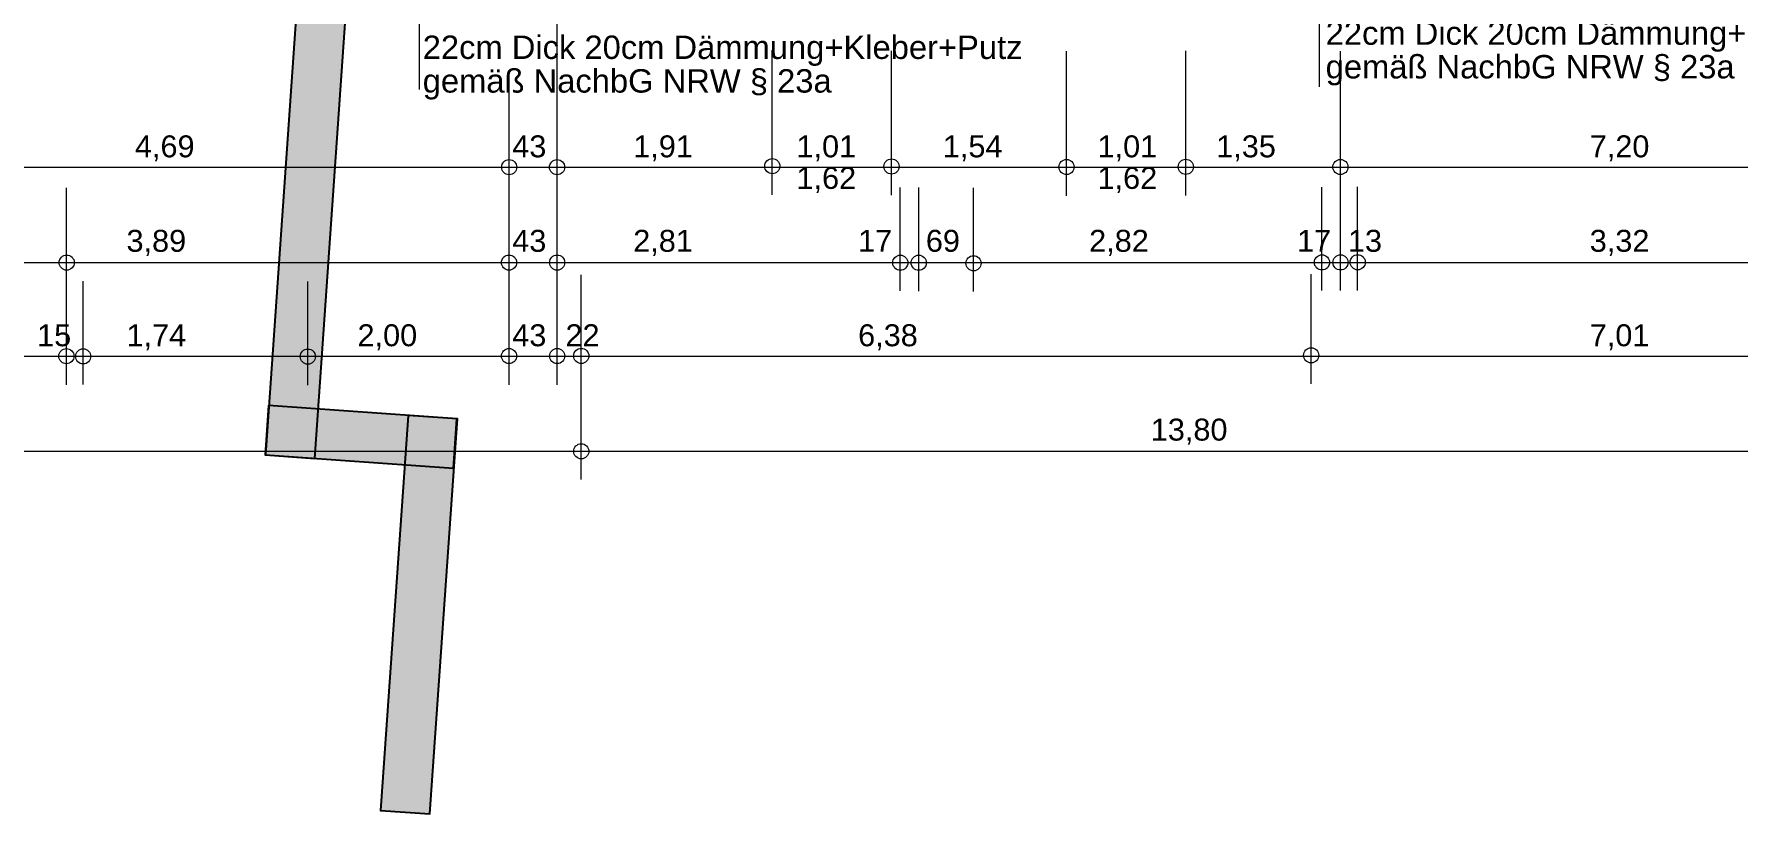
# Model space of a CAD drawing. Header units: millimetres. Extents: x 1002 to 41669, y -151 to 29737.
# Drawn here: x 11579 to 26367, y -151 to 6619 of the extents above; entities that cross this region are included whole.
import ezdxf

# ---------------------------------------------------------------- set-up
doc = ezdxf.new("R2010")
doc.units = ezdxf.units.MM
doc.header["$LTSCALE"] = 50
for name, color, linetype in [('02_Grundstuecksgrenze', 8, 'Continuous'), ('05_Linien_stark', 7, 'Continuous'), ('07_Bemassung', 6, 'Continuous'), ('10_Text', 7, 'Continuous')]:
    doc.layers.add(name, color=color, linetype=linetype)
doc.styles.add('PLAN', font='arial.ttf')

msp = doc.modelspace()

# ---------------------------------------------------------------- hatches: boundary and pattern name
at = {"layer": '02_Grundstuecksgrenze'}
for points in [[(13923, 7786), (13586, 2965), (14015, 2935), (14352, 7756)], [(15249, 3279), (13614, 3394), (13584, 2965), (15219, 2850)], [(14825, 3308), (14585, -121), (15014, -151), (15254, 3278)]]:
    msp.add_hatch(color=7, dxfattribs=at).paths.add_polyline_path(points)

# ---------------------------------------------------------------- linework, layer by layer
for points in [[(13923, 7786), (13586, 2965), (14015, 2935), (14352, 7756)], [(15249, 3279), (13614, 3394), (13584, 2965), (15219, 2850)], [(14825, 3308), (14585, -121), (15014, -151), (15254, 3278)]]:
    msp.add_lwpolyline(points, close=True, dxfattribs=at)
at = {"layer": '05_Linien_stark', "lineweight": 15}
for p, q in [((22735, 6160), (22735, 8477)), ((14925, 6139), (14925, 7579)), ((17985, 5223), (17985, 6478)), ((19020, 5221), (19020, 6475)), ((20541, 5216), (20541, 6470)), ((21576, 5218), (21576, 6473)), ((22917, 5216), (22917, 6471)), ((15702, 5218), (15702, 6117)), ((15702, 5218), (15702, 6117)), ((11860, 4385), (11860, 5284)), ((15702, 4385), (15702, 5285)), ((19097, 4389), (19097, 5288)), ((19097, 4389), (19097, 5288)), ((19097, 4389), (19097, 5288)), ((19097, 4389), (19097, 5288)), ((19257, 4388), (19257, 5288)), ((19257, 4388), (19257, 5288)), ((19257, 4388), (19257, 5288)), ((19257, 4388), (19257, 5288)), ((19733, 4383), (19733, 5283)), ((19733, 4383), (19733, 5283)), ((19733, 4383), (19733, 5283)), ((19733, 4383), (19733, 5283)), ((22757, 4392), (22757, 5291)), ((22757, 4392), (22757, 5291)), ((22757, 4392), (22757, 5291)), ((22757, 4392), (22757, 5291)), ((22917, 4392), (22917, 5291)), ((22917, 4392), (22917, 5291)), ((22917, 4392), (22917, 5291)), ((22917, 4392), (22917, 5291)), ((23066, 4392), (23066, 5292)), ((23066, 4392), (23066, 5292)), ((23066, 4392), (23066, 5292)), ((23066, 4392), (23066, 5292)), ((11860, 3573), (11860, 4473)), ((12005, 3576), (12005, 4475)), ((12005, 3576), (12005, 4475)), ((13955, 3571), (13955, 4470)), ((13955, 3571), (13955, 4470)), ((15702, 3574), (15702, 4473)), ((16328, 3576), (16328, 4528)), ((22664, 3582), (22664, 4534)), ((16328, 2752), (16328, 3651)), ((16328, 2752), (16328, 3651)), ((16328, 2752), (16328, 3651)), ((16328, 2752), (16328, 3651))]:
    msp.add_line(p, q, dxfattribs=at)
at = {"layer": '07_Bemassung', "lineweight": 15}
for p, q in [((16119, 3589), (16119, 25758)), ((16118, 5214), (16118, 6468)), ((4453, 5464), (30407, 5464)), ((16119, 4387), (16119, 5286)), ((4446, 4635), (30393, 4635)), ((16119, 3575), (16119, 4474)), ((4457, 3823), (30396, 3823)), ((4454, 2998), (30404, 2998))]:
    msp.add_line(p, q, dxfattribs=at)
at = {"layer": '07_Bemassung', "lineweight": 18}
for centre in [(15702, 5463), (16118, 5463), (17986, 5472), (19021, 5470), (20540, 5465), (21575, 5467), (22917, 5465), (11862, 4635), (15701, 4635), (16119, 4635), (19097, 4634), (19097, 4634), (19257, 4634), (19257, 4634), (19733, 4629), (19733, 4629), (22757, 4637), (22757, 4637), (22918, 4637), (22918, 4637), (23067, 4638), (23067, 4638), (11859, 3823), (12005, 3821), (13955, 3819), (13955, 3819), (15701, 3824), (16119, 3824), (16328, 3825), (22663, 3830), (16328, 2997), (16328, 2997)]:
    msp.add_circle(centre, 65.8, dxfattribs=at)

# ---------------------------------------------------------------- texts
at = {"layer": '07_Bemassung', "style": 'PLAN'}
for s, p in [('4,69', (12454, 5549)), ('43', (15729, 5549)), ('1,91', (16779, 5549)), ('1,01', (18196, 5549)), ('1,54', (19466, 5549)), ('1,01', (20809, 5549)), ('1,35', (21839, 5549)), ('7,20', (25081, 5549)), ('1,62', (18196, 5275)), ('1,62', (20809, 5275)), ('3,89', (12381, 4729)), ('43', (15729, 4729)), ('2,81', (16779, 4729)), ('17', (18731, 4729)), ('69', (19319, 4729)), ('2,82', (20736, 4729)), ('17', (22541, 4729)), ('13', (22982, 4729)), ('3,32', (25081, 4729)), ('15', (11605, 3909)), ('1,74', (12381, 3909)), ('2,00', (14386, 3909)), ('43', (15729, 3909)), ('22', (16191, 3909)), ('6,38', (18731, 3909)), ('7,01', (25081, 3909)), ('13,80', (21271, 3090))]:
    msp.add_text(s, height=190.5, dxfattribs=at).set_placement(p)
at = {"layer": '10_Text', "style": 'PLAN'}
for s, p in [('22cm Dick 20cm Dämmung+Kleber+Putz', (22789, 6526)), ('22cm Dick 20cm Dämmung+Kleber+Putz', (14952, 6403)), ('gemäß NachbG NRW § 23a', (22789, 6234)), ('gemäß NachbG NRW § 23a', (14952, 6111))]:
    msp.add_text(s, height=203.2, dxfattribs=at).set_placement(p)

doc.saveas('drawing.dxf')
